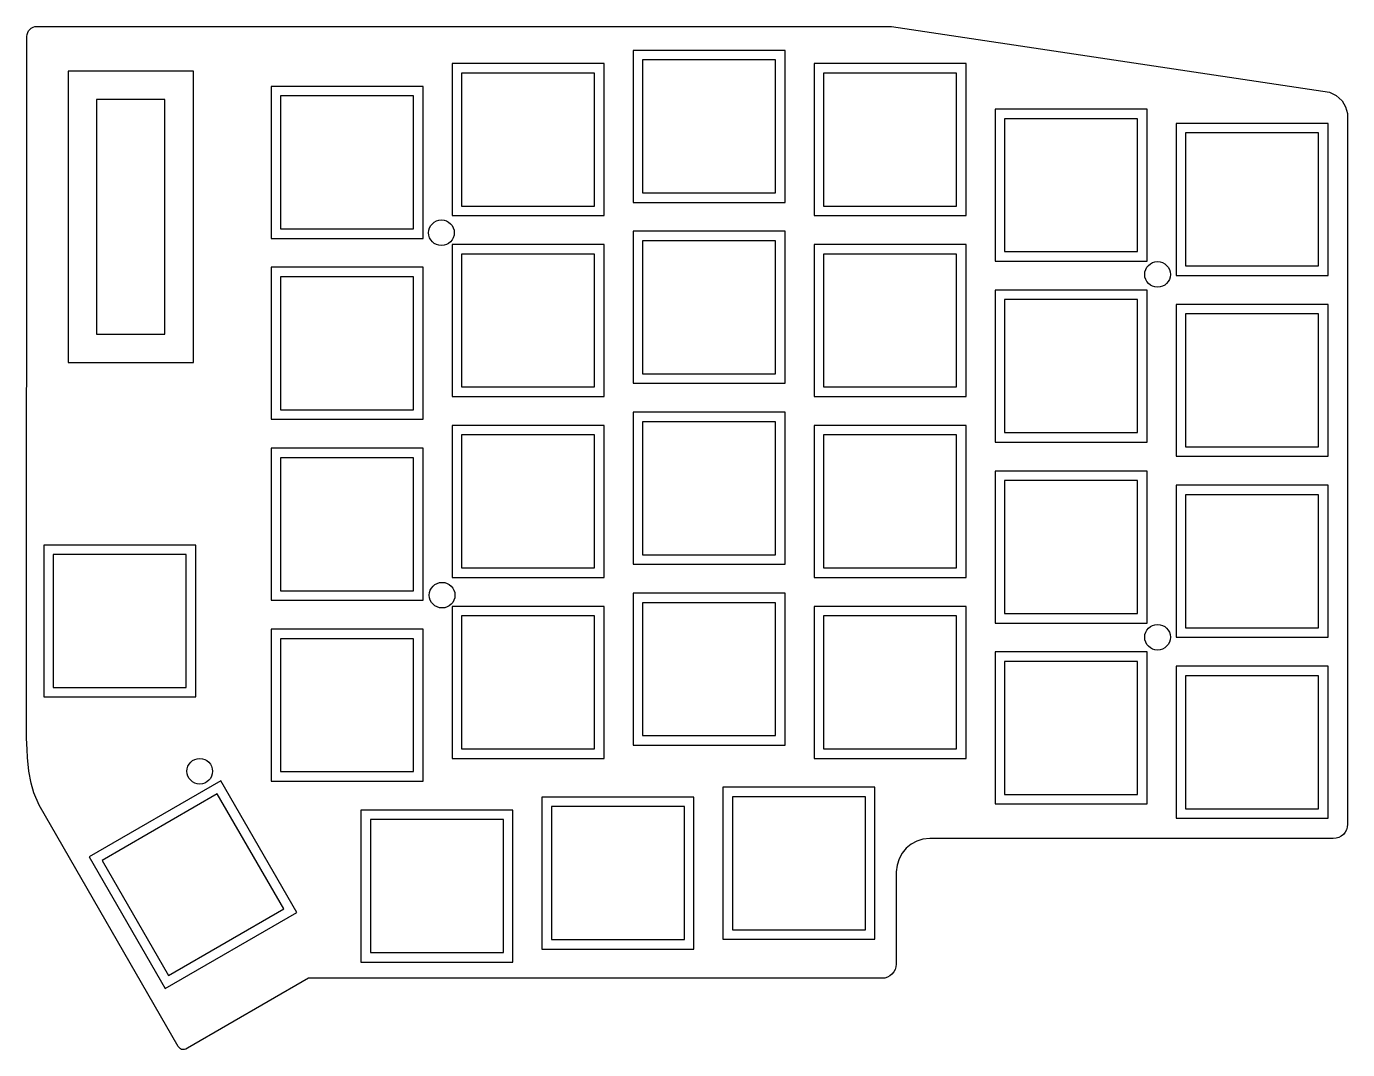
# Model space of a CAD drawing. Header units: millimetres. Extents: x 81 to 220, y -143 to -36.
import ezdxf

# ---------------------------------------------------------------- set-up
doc = ezdxf.new("R2010")
doc.units = ezdxf.units.MM
doc.layers.get('0').update_dxf_attribs({"linetype": 'CONTINUOUS'})

msp = doc.modelspace()

# ---------------------------------------------------------------- linework, layer by layer
for points in [[(171.94, -135.24), (171.75, -135.47), (171.53, -135.65), (171.28, -135.79), (171, -135.88), (170.69, -135.91), (110.32, -135.91), (97.59, -143.27), (97.43, -143.36), (97.27, -143.4), (97.12, -143.41), (96.98, -143.39), (96.85, -143.32), (96.74, -143.22), (96.63, -143.09), (81.98, -117.67), (81.42, -116.39), (81.15, -115.38), (80.9, -114.11), (80.77, -112.65), (80.71, -111.82), (80.64, -110.62), (80.7, -36.74), (80.72, -36.53), (80.78, -36.33), (80.88, -36.15), (81.01, -36), (81.16, -35.87), (81.34, -35.77), (81.54, -35.71), (81.75, -35.69), (171.7, -35.69), (217.8, -42.62), (218.51, -42.97), (219.13, -43.51), (219.5, -44.15), (219.71, -44.86), (219.71, -119.69), (219.67, -120), (219.58, -120.28), (219.44, -120.53), (219.26, -120.76), (219.04, -120.94), (218.78, -121.08), (218.5, -121.17), (218.18, -121.19), (175.72, -121.19), (175.01, -121.27), (174.36, -121.47), (173.76, -121.79), (173.24, -122.22), (172.82, -122.74), (172.49, -123.33), (172.29, -123.99), (172.19, -124.7), (172.19, -134.43), (172.16, -134.71), (172.07, -134.99)], [(144.5, -38.21), (144.5, -54.21), (160.5, -54.21), (160.5, -38.21)], [(125.45, -39.6), (125.45, -55.6), (141.45, -55.6), (141.45, -39.6)], [(145.5, -53.21), (159.5, -53.21), (159.5, -39.21), (145.5, -39.21)], [(163.55, -39.6), (163.55, -55.6), (179.55, -55.6), (179.55, -39.6)], [(98.23, -71.09), (98.23, -40.39), (85.03, -40.39), (85.03, -71.09)], [(126.45, -40.6), (126.45, -54.6), (140.45, -54.6), (140.45, -40.6)], [(164.55, -40.6), (164.55, -54.6), (178.55, -54.6), (178.55, -40.6)], [(122.4, -42), (106.4, -42), (106.4, -58), (122.4, -58)], [(107.4, -43), (107.4, -57), (121.4, -57), (121.4, -43)], [(88.03, -68.09), (95.23, -68.09), (95.23, -43.39), (88.03, -43.39)], [(182.6, -60.4), (198.6, -60.4), (198.6, -44.4), (182.6, -44.4)], [(197.6, -45.4), (183.6, -45.4), (183.6, -59.4), (197.6, -59.4)], [(201.65, -61.9), (217.65, -61.9), (217.65, -45.9), (201.65, -45.9)], [(202.65, -46.9), (202.65, -60.9), (216.65, -60.9), (216.65, -46.9)], [(144.5, -73.26), (160.5, -73.26), (160.5, -57.26), (144.5, -57.26)], [(145.5, -58.26), (145.5, -72.26), (159.5, -72.26), (159.5, -58.26)], [(125.45, -74.65), (141.45, -74.65), (141.45, -58.65), (125.45, -58.65)], [(126.45, -59.65), (126.45, -73.65), (140.45, -73.65), (140.45, -59.65)], [(163.55, -58.65), (163.55, -74.65), (179.55, -74.65), (179.55, -58.65)], [(164.55, -59.65), (164.55, -73.65), (178.55, -73.65), (178.55, -59.65)], [(106.4, -61.05), (106.4, -77.05), (122.4, -77.05), (122.4, -61.05)], [(107.4, -62.05), (107.4, -76.05), (121.4, -76.05), (121.4, -62.05)], [(198.6, -63.45), (182.6, -63.45), (182.6, -79.45), (198.6, -79.45)], [(183.6, -64.45), (183.6, -78.45), (197.6, -78.45), (197.6, -64.45)], [(217.65, -80.95), (217.65, -64.95), (201.65, -64.95), (201.65, -80.95)], [(216.65, -65.95), (202.65, -65.95), (202.65, -79.95), (216.65, -79.95)], [(144.5, -92.31), (160.5, -92.31), (160.5, -76.31), (144.5, -76.31)], [(125.45, -93.7), (141.45, -93.7), (141.45, -77.7), (125.45, -77.7)], [(159.5, -77.31), (145.5, -77.31), (145.5, -91.31), (159.5, -91.31)], [(179.55, -93.7), (179.55, -77.7), (163.55, -77.7), (163.55, -93.7)], [(126.45, -78.7), (126.45, -92.7), (140.45, -92.7), (140.45, -78.7)], [(164.55, -78.7), (164.55, -92.7), (178.55, -92.7), (178.55, -78.7)], [(106.4, -96.1), (122.4, -96.1), (122.4, -80.1), (106.4, -80.1)], [(121.4, -95.1), (121.4, -81.1), (107.4, -81.1), (107.4, -95.1)], [(198.6, -98.5), (198.6, -82.5), (182.6, -82.5), (182.6, -98.5)], [(197.6, -83.5), (183.6, -83.5), (183.6, -97.5), (197.6, -97.5)], [(201.65, -100), (217.65, -100), (217.65, -84), (201.65, -84)], [(216.65, -85), (202.65, -85), (202.65, -99), (216.65, -99)], [(82.47, -106.29), (98.47, -106.29), (98.47, -90.29), (82.47, -90.29)], [(83.47, -91.29), (83.47, -105.29), (97.47, -105.29), (97.47, -91.29)], [(160.5, -111.36), (160.5, -95.36), (144.5, -95.36), (144.5, -111.36)], [(141.45, -112.75), (141.45, -96.75), (125.45, -96.75), (125.45, -112.75)], [(145.5, -96.36), (145.5, -110.36), (159.5, -110.36), (159.5, -96.36)], [(163.55, -112.75), (179.55, -112.75), (179.55, -96.75), (163.55, -96.75)], [(126.45, -97.75), (126.45, -111.75), (140.45, -111.75), (140.45, -97.75)], [(178.55, -97.75), (164.55, -97.75), (164.55, -111.75), (178.55, -111.75)], [(106.4, -115.15), (122.4, -115.15), (122.4, -99.15), (106.4, -99.15)], [(107.4, -100.15), (107.4, -114.15), (121.4, -114.15), (121.4, -100.15)], [(182.6, -117.55), (198.6, -117.55), (198.6, -101.55), (182.6, -101.55)], [(183.6, -102.55), (183.6, -116.55), (197.6, -116.55), (197.6, -102.55)], [(201.65, -119.05), (217.65, -119.05), (217.65, -103.05), (201.65, -103.05)], [(202.65, -118.05), (216.65, -118.05), (216.65, -104.05), (202.65, -104.05)], [(95.24, -136.98), (109.1, -128.98), (101.1, -115.12), (87.24, -123.12)], [(107.73, -128.61), (100.73, -116.49), (88.61, -123.49), (95.61, -135.61)], [(169.95, -131.8), (169.95, -115.8), (153.95, -115.8), (153.95, -131.8)], [(154.95, -130.8), (168.95, -130.8), (168.95, -116.8), (154.95, -116.8)], [(131.85, -134.2), (131.85, -118.2), (115.85, -118.2), (115.85, -134.2)], [(150.9, -132.83), (150.9, -116.83), (134.9, -116.83), (134.9, -132.83)], [(149.9, -117.83), (135.9, -117.83), (135.9, -131.83), (149.9, -131.83)], [(116.85, -119.2), (116.85, -133.2), (130.85, -133.2), (130.85, -119.2)]]:
    msp.add_lwpolyline(points, close=True)
for centre in [(124.33, -57.41), (199.7, -61.8), (124.4, -95.57), (199.7, -100), (98.89, -114.11)]:
    msp.add_circle(centre, 1.35)

doc.saveas('drawing.dxf')
